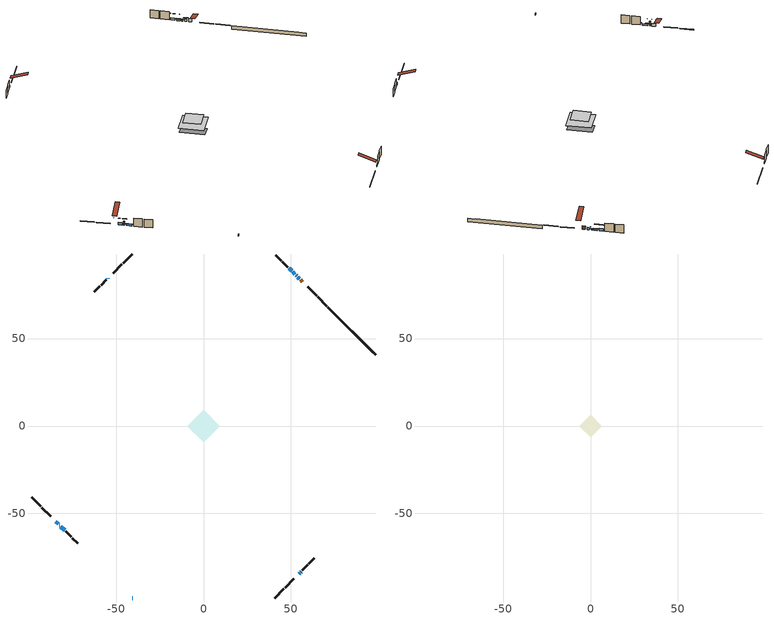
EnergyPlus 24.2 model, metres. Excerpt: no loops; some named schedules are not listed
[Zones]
conditioned space
 floor adiabatic (AdiabaticFloorConstruction): -9.16,0 0,9.16 9.16,0 0,-9.16 z2.74
 floor foundation (Slab1 construction): -6.79,2.5 -2.5,6.79 6.79,-2.5 2.5,-6.79 z-1.83
 wall outside (RimJoist1 construction): 40.73,-98.32 45.98,-93.07 / -98.32,-40.73 -93.07,-45.98 / -40.73,98.32 -45.98,93.07 / 70.51,68.54 65.26,73.79 z0.3:0.6
 wall outside (RimJoist2 construction): 46.64,-92.41 51.73,-87.32 / -92.41,-46.64 -87.32,-51.73 / -46.64,92.41 -51.73,87.32 / 64.6,74.45 59.51,79.54 z0.3:0.6
 wall outside (AdiabaticWallConstruction 1): 56.52,82.53 55.45,83.6 z0.3:2.33
 wall outside (AdiabaticWallConstruction): -40.73,-98.32 -40.34,-98.32 / -54.72,84.33 -54.81,84.24 / 54.72,-84.33 54.9,-84.15 / 55.56,-83.49 55.83,-83.22 z0.3:1.52; 54.8,84.26 53.93,85.12 / 50.35,88.7 48.91,90.14 z0.3:1.67; 53.28,85.77 52.95,86.1 z0.3:0.91; -84.33,-54.72 -83.04,-56.01 z0.3:1.82; -82.38,-56.67 -82.23,-56.82 z0.3:2.43; 52.3,86.75 51,88.05 z0.3:1.06; -81.58,-57.47 -79.42,-59.63 z0.3:1.22
 wall outside (Wall1 construction): 56.49,-82.57 59.59,-79.46 / -78.77,-60.28 -75.66,-63.39 / -55.47,83.58 -58.58,80.47 / 48.25,90.8 45.14,93.91 z0.3:5.18
 wall outside (Wall2 construction): 60.25,-78.8 63.36,-75.7 / -75,-64.05 -71.9,-67.15 / -59.23,79.82 -62.34,76.71 / 44.49,94.56 41.38,97.67 z0.3:5.18
 wall foundation (FoundationWall1 construction): 71.17,67.88,-1.83 71.17,67.88,0.3 95.61,43.44,0.3 95.61,43.44,0.18 98.32,40.73,0.18 98.32,40.73,-1.83
 window (WindowConstruction 8): -40.73,-98.32 -40.35,-98.32 z0.3:1.52
 window (WindowConstruction 4): 54.79,84.26 53.93,85.12 z0.3:1.67
 window (WindowConstruction 5): 53.28,85.77 52.95,86.1 z0.3:0.91
 window (WindowConstruction 6): -84.33,-54.72 -83.04,-56.01 z0.3:1.82
 window (WindowConstruction 7): -82.38,-56.67 -82.24,-56.82 z0.3:2.43
 window (WindowConstruction 9): -54.72,84.33 -54.81,84.24 z0.3:1.52
 window (WindowConstruction 10): 54.72,-84.33 54.9,-84.15 z0.3:1.52
 window (WindowConstruction): 52.3,86.76 51,88.05 z0.3:1.06
 window (WindowConstruction 1): 50.35,88.71 48.91,90.14 z0.3:1.67
 window (WindowConstruction 2): 55.56,-83.49 55.83,-83.22 z0.3:1.52
 window (WindowConstruction 3): -81.58,-57.47 -79.42,-59.63 z0.3:1.21
 door (Door): 56.52,82.53 55.45,83.6 z0.3:2.33
 ceiling adiabatic (AdiabaticFloorConstruction): 0,-9.16 9.16,0 0,9.16 -9.16,0 z2.74
attic - vented
 floor to conditioned space (Floor1 construction Reversed): -6.54,0 0,6.54 6.54,0 0,-6.54 z5.18
 roof outside (Roof1 construction): 54.06,-84.99,5.18 47.69,-78.61,8.18 46.01,-80.29,8.18 52.38,-86.67,5.18; -84.99,-54.06,5.18 -78.61,-47.69,8.18 -80.29,-46.01,8.18 -86.67,-52.38,5.18; -54.06,84.99,5.18 -47.69,78.61,8.18 -46.01,80.29,8.18 -52.38,86.67,5.18; 57.17,81.88,5.18 50.8,75.5,8.18 52.48,73.82,8.18 58.85,80.2,5.18
shading: 53.5,85.55 55.23,83.82 55.44,84.04 53.71,85.76 z2.28; 52.74,86.31 53.49,85.56 53.7,85.77 52.95,86.52 z1.21; -81.31,-57.74 -86.06,-52.99 -86.16,-53.1 -81.42,-57.85 z4.27; -82.02,-57.03 -82.59,-56.46 -83.02,-56.89 -82.45,-57.46 z2.73; 50.79,88.26 52.51,86.54 52.72,86.76 51,88.47 z1.36; 47.18,91.87 52.07,86.98 52.28,87.19 47.4,92.08 z4.11; -79.21,-59.84 -81.79,-57.26 -82,-57.47 -79.42,-60.05 z1.51
[Building]
Building 1: Terrain=Suburbs
[Site:Location]
Toronto City Centre_ON: Latitude {deg}=43.63; Longitude {deg}=-79.39; Time Zone {hr}=-5; Elevation {m}=77; Keep Site Location Information=Yes
[Site:GroundTemperature:Shallow]
5.01852, 3.26908, 3.12898, 3.95918, 7.29196, 10.6092, 13.4851, 15.3069, 15.4617, 13.9799, 11.1774, 7.9619
[Site:WaterMainsTemperature]
Calculation Method=Schedule; Temperature Schedule=mains temperature schedule
[Material] Roughness=Rough; Thermal Absorptance=0.9
Name | Thickness {m} | Conductivity {W/m-K} | Density {kg/m3} | Specific Heat {J/kg-K} | Solar Absorptance | Visible Absorptance
asphalt or fiberglass shingles | 0.00635 | 0.162714 | 1121.4 | 1465.45 | 0.4 | 0.4
ceiling loosefill ins | 0.169333 | 0.0480833 | 16.02 | 1046.75 | 0.7 | 0.7
ceiling stud and cavity | 0.1397 | 0.505323 | 65.682 | 1177.47 | 0.7 | 0.7
concrete 4.0 in. | 0.1016 | 1.803125 | 2242.8 | 837.4 | 0.7 | 0.7
concrete 8.0 in. | 0.2032 | 1.803125 | 2242.8 | 837.4 | 0.7 | 0.7
door material | 0.04445 | 0.053851 | 512.64 | 1214.23 | 0.7 | 0.7
exterior vertical ins | 0.0369022 | 0.029427 | 32.04 | 1214.23 | 0.7 | 0.7
floor covering | 0.0127 | 0.0433444 | 54.468 | 1339.84 | 0.6 | 0.6
floor rigid ins; wall rigid ins | 0.512978 | 0.029427 | 32.04 | 1214.23 | 0.7 | 0.7
floor stud and cavity | 0.1397 | 1.75129 | 37.0049 | 1207.88 | 0.7 | 0.7
furniture material conditioned space 1 | 0.1524 | 0.115458 | 640.8 | 1214.23 | 0.6 | 0.6
gypsum board | 0.0127 | 0.160291 | 801 | 837.4 | 0.6 | 0.6
gypsum board 1 | 0.0127 | 0.160291 | 801 | 837.4 | 0.7 | 0.7
osb sheathing 0.5 in. | 0.0127 | 0.115458 | 512.64 | 1214.23 | 0.7 | 0.7
osb sheathing 0.75 in. | 0.01905 | 0.115458 | 512.64 | 1214.23 | 0.7 | 0.7
osb sheathing 2.0 in. | 0.0508 | 0.115458 | 512.64 | 1214.23 | 0.7 | 0.7
rim joist stud and cavity | 0.0508 | 0.0451784 | 125.044 | 1163.47 | 0.6 | 0.6
rim joist stud and cavity 1 | 0.0508 | 0.0351153 | 125.044 | 1163.47 | 0.6 | 0.6
wall stud and cavity | 0.1397 | 0.0828166 | 139.0536 | 1170.24 | 0.7 | 0.7
wall stud and cavity 1 | 0.0889 | 0.380278 | 52.3479 | 1209.89 | 0.7 | 0.7
wall stud and cavity 2 | 0.0889 | 0.391764 | 83.0341 | 1211.67 | 0.7 | 0.7
wood siding | 0.0254 | 0.102417 | 544.68 | 1172.36 | 0.4 | 0.4
wood siding 1; wood siding 2; wood siding 3 | 0.0254 | 0.102417 | 544.68 | 1172.36 | 0.7 | 0.7
[WindowMaterial:SimpleGlazingSystem]
Name | U-Factor {W/m2-K} | Solar Heat Gain Coefficient
WindowMaterial | 2.52614 | 0.58
WindowMaterial 1 | 2.44779 | 0.62
WindowMaterial 2 | 2.58292 | 0.56
WindowMaterial 3 | 2.52898 | 0.58
WindowMaterial 4 | 2.66412 | 0.52
WindowMaterial 5 | 2.38476 | 0.65
WindowMaterial 6 | 2.91622 | 0.42
WindowMaterial 7 | 4.30847 | 0.65
WindowMaterial 8 | 5.87843 | 0.53
[Construction]
AdiabaticFloorConstruction: floor stud and cavity, floor rigid ins, osb sheathing 0.75 in., floor covering
AdiabaticWallConstruction: wood siding 2, wall rigid ins, wall stud and cavity 1, gypsum board
AdiabaticWallConstruction 1: wood siding 3, wall rigid ins, wall stud and cavity 1, gypsum board
Door: door material
Floor1 construction Reversed: gypsum board, ceiling stud and cavity, ceiling loosefill ins
FoundationWall1 construction: concrete 8.0 in., gypsum board 1
furniture construction conditioned space 1: furniture material conditioned space 1
PartitionWallConstruction: gypsum board, wall stud and cavity 2, gypsum board
RimJoist1 construction: wood siding 1, osb sheathing 2.0 in., rim joist stud and cavity
RimJoist2 construction: wood siding 1, osb sheathing 2.0 in., rim joist stud and cavity 1
Roof1 construction: asphalt or fiberglass shingles
Slab1 construction: concrete 4.0 in.
Wall1 construction; Wall2 construction: wood siding, osb sheathing 0.5 in., wall stud and cavity, gypsum board
WindowConstruction; WindowConstruction 3: WindowMaterial
WindowConstruction 1: WindowMaterial 1
WindowConstruction 10; WindowConstruction 9: WindowMaterial 8
WindowConstruction 2: WindowMaterial 2
WindowConstruction 4: WindowMaterial 3
WindowConstruction 5: WindowMaterial 4
WindowConstruction 6: WindowMaterial 5
WindowConstruction 7: WindowMaterial 6
WindowConstruction 8: WindowMaterial 7
[Zone] Multiplier=1; Part of Total Floor Area=Yes
Name | Volume {m3}
attic - vented | 41.7846
conditioned space | 578.7
[Space]
Name | Zone | Volume {m3}
attic - vented 1 | attic - vented | 41.7846
conditioned space 1 | conditioned space | 578.7
[ZoneInfiltration:EffectiveLeakageArea]
infil attic - vented 1: Zone or Space=attic - vented 1; Schedule=Always On Discrete; Effective Air Leakage Area {cm2}=3606.74; Stack Coefficient=0.000208955; Wind Coefficient=9.76666e-06
[ZoneMixing]
whole house fan mix: Zone or Space=attic - vented; Schedule=Always On Continuous; Design Flow Rate Calculation Method=Flow/Zone; Design Flow Rate {m3/s}=0; Source Zone or Space=conditioned space
[SurfaceProperty:ExposedFoundationPerimeter]
Slab1: Exposed Perimeter Calculation Method=TotalExposedPerimeter; Total Exposed Perimeter {m}=38.404
[InternalMass] Zone or ZoneList=conditioned space; Space or SpaceList=conditioned space 1
Name | Construction | Surface Area {m2}
furniture mass conditioned space 1 | furniture construction conditioned space 1 | 98.9198
partition wall mass | PartitionWallConstruction | 247.3
[Lights]
interior lighting: Zone or ZoneList or Space or SpaceList=conditioned space 1; Schedule=interior lighting schedule; Design Level Calculation Method=LightingLevel; Lighting Level {W}=343.2; Return Air Fraction=0; Fraction Radiant=0.6; Fraction Visible=0.2; Fraction Replaceable=1
[People]
occupants: Zone or ZoneList or Space or SpaceList=conditioned space 1; Number of People Schedule=occupants schedule; Number of People Calculation Method=People; Number of People=3; Fraction Radiant=0.314171; Sensible Heat Fraction=0.56303; Activity Level Schedule=occupants activity schedule; Carbon Dioxide Generation Rate {m3/s-W}=0; Enable ASHRAE 55 Comfort Warnings=No; Mean Radiant Temperature Calculation Type=EnclosureAveraged
[ElectricEquipment] Zone or ZoneList or Space or SpaceList=conditioned space 1; Design Level Calculation Method=EquipmentLevel
Name | Schedule | Design Level {W} | Fraction Latent | Fraction Radiant | Fraction Lost
clothes dryer | clothes dryer schedule | 140.772 | 0.015 | 0.081 | 0.85
clothes washer | clothes washer schedule | 32.1985 | 0.03 | 0.162 | 0.7
cooking range | cooking range schedule | 215.147 | 0.08 | 0.432 | 0.2
dishwasher | dishwasher schedule | 66.8632 | 0.3 | 0.18 | 0.4
fridge | fridge schedule | 72.9452 | 0 | 0.6 | 0
mech vent house fan | mech vent house fan schedule | 0.95 | 0 | 0 | 1
mech vent house fan cfis | mech vent house fan cfis schedule | 0 | 0 | 0 | 0
misc plug loads | misc plug loads schedule | 494.7 | 0.045 | 0.513 | 0.1
whole house fan | Always On Discrete | 0 | 0 | 0 | 1
[OtherEquipment] Zone or ZoneList or Space or SpaceList=conditioned space 1; Design Level Calculation Method=EquipmentLevel
Name | Fuel Type | Schedule | Design Level {W} | Fraction Latent | Fraction Radiant | Fraction Lost
clothes dryer 1 | Electricity | clothes dryer schedule | 0 | 0.015 | 0.081 | 0.85
cooking range 1 | Electricity | cooking range schedule | 0 | 0.08 | 0.432 | 0.2
general water use latent | None | general water use schedule | 62.594 | 1 | 0 | 0
general water use sensible | None | general water use schedule | -61.6891 | 0 | 0.6 | 0
mech vent house fan latent load | None | Always On Discrete | 0 | 1 | 0 | 0
mech vent house fan sensible load | None | Always On Discrete | 0 | 0 | 0 | 0
water heater energy adjustment1 | NaturalGas | Always On Discrete | 0.01 | 0 | 0 | 1
[ZoneInfiltration:DesignFlowRate] Zone or ZoneList or Space or SpaceList=conditioned space 1; Schedule=Always On Discrete; Design Flow Rate Calculation Method=Flow/Zone; Design Flow Rate {m3/s}=0
infil flow; natural vent flow; whole house fan flow
[AvailabilityManager:Scheduled]
central ac and furnace airloop Availability Manager: Schedule=Always On Discrete
[Foundation:Kiva]
Foundation Kiva 1: Initial Indoor Air Temperature {C}=18; Wall Height Above Grade {m}=0.300015; Wall Depth Below Slab {m}=0.2032; Custom Block Material Name 1=exterior vertical ins; Custom Block Depth 1 {m}=2.13; Custom Block X Position 1 {m}=0.2159; Custom Block Z Position 1 {m}=0
[Foundation:Kiva:Settings]
Soil Conductivity {W/m-K}=0.849921; Soil Density {kg/m3}=1842.3; Soil Specific Heat {J/kg-K}=418.7; Ground Solar Absorptivity=0.9; Ground Thermal Absorptivity=0.9; Ground Surface Roughness {m}=0.03; Far-Field Width {m}=40; Deep-Ground Boundary Condition=ZeroFlux; Deep-Ground Depth {m}=40; Minimum Cell Dimension {m}=0.2; Maximum Cell Growth Coefficient=3; Simulation Timestep=Timestep
[Exterior:Lights]
exterior lighting: Schedule=exterior lighting schedule; Design Level {W}=75.6
[EnergyManagementSystem:GlobalVariable]
central_ac_and_furnace_airloop_Fan_RTF
infil_program_Qfan
infil_program_Qinf
natural_vent_program_Qnv
natural_vent_program_Qwhf
[EnergyManagementSystem:Sensor]
Name | Output:Variable or Output:Meter Index Key | Output:Variable or Output:Meter
airflow_gain | infil flow | Infiltration Sensible Heat Gain Energy
airflow_gain_1 | natural vent flow | Infiltration Sensible Heat Gain Energy
airflow_gain_2 | whole house fan flow | Infiltration Sensible Heat Gain Energy
airflow_loss | infil flow | Infiltration Sensible Heat Loss Energy
airflow_loss_1 | natural vent flow | Infiltration Sensible Heat Loss Energy
airflow_loss_2 | whole house fan flow | Infiltration Sensible Heat Loss Energy
clg_load_cond |  | Cooling:EnergyTransfer:Zone:CONDITIONED SPACE
clg_sp_s; clg_sp_s_1 | cooling setpoint | Schedule Value
clothes_dryer_exhaust_0_sch_s | clothes dryer exhaust 0 schedule | Schedule Value
cool_season | cooling season schedule | Schedule Value
htg_load_cond |  | Heating:EnergyTransfer:Zone:CONDITIONED SPACE
htg_sp_s; htg_sp_s_1 | heating setpoint | Schedule Value
ig_ee_conv | clothes dryer | Electric Equipment Convective Heating Energy
ig_ee_conv_2 | cooking range | Electric Equipment Convective Heating Energy
ig_ee_conv_4 | fridge | Electric Equipment Convective Heating Energy
ig_ee_conv_5 | misc plug loads | Electric Equipment Convective Heating Energy
ig_ee_conv_6 | whole house fan | Electric Equipment Convective Heating Energy
ig_ee_rad | clothes dryer | Electric Equipment Radiant Heating Energy
ig_ee_rad_2 | cooking range | Electric Equipment Radiant Heating Energy
ig_ee_rad_4 | fridge | Electric Equipment Radiant Heating Energy
ig_ee_rad_5 | misc plug loads | Electric Equipment Radiant Heating Energy
ig_ee_rad_6 | whole house fan | Electric Equipment Radiant Heating Energy
ig_lgt_conv | interior lighting | Lights Convective Heating Energy
ig_lgt_rad | interior lighting | Lights Radiant Heating Energy
ig_lgt_vis | interior lighting | Lights Visible Radiation Heating Energy
ig_oe_conv | clothes dryer 1 | Other Equipment Convective Heating Energy
ig_oe_conv_1 | cooking range 1 | Other Equipment Convective Heating Energy
ig_oe_conv_2 | general water use latent | Other Equipment Convective Heating Energy
ig_oe_conv_3 | general water use sensible | Other Equipment Convective Heating Energy
ig_oe_conv_4 | water heater energy adjustment1 | Other Equipment Convective Heating Energy
ig_oe_rad | clothes dryer 1 | Other Equipment Radiant Heating Energy
ig_oe_rad_1 | cooking range 1 | Other Equipment Radiant Heating Energy
ig_oe_rad_2 | general water use latent | Other Equipment Radiant Heating Energy
ig_oe_rad_3 | general water use sensible | Other Equipment Radiant Heating Energy
ig_oe_rad_4 | water heater energy adjustment1 | Other Equipment Radiant Heating Energy
ig_ppl_conv | occupants | People Convective Heating Energy
ig_ppl_rad | occupants | People Radiant Heating Energy
im_conv | furniture mass conditioned space 1 | Surface Inside Face Convection Heat Gain Energy
im_conv_1 | partition wall mass | Surface Inside Face Convection Heat Gain Energy
im_ig | furniture mass conditioned space 1 | Surface Inside Face Internal Gains Radiation Heat Gain Energy
im_ig_1 | partition wall mass | Surface Inside Face Internal Gains Radiation Heat Gain Energy
im_lgt | furniture mass conditioned space 1 | Surface Inside Face Lights Radiation Heat Gain Energy
im_lgt_1 | partition wall mass | Surface Inside Face Lights Radiation Heat Gain Energy
im_sol | furniture mass conditioned space 1 | Surface Inside Face Solar Radiation Heat Gain Energy
im_sol_1 | partition wall mass | Surface Inside Face Solar Radiation Heat Gain Energy
im_surf | furniture mass conditioned space 1 | Surface Inside Face Net Surface Thermal Radiation Heat Gain Energy
im_surf_1 | partition wall mass | Surface Inside Face Net Surface Thermal Radiation Heat Gain Energy
mv_conv | mech vent house fan | Electric Equipment Convective Heating Energy
mv_conv_1 | mech vent house fan cfis | Electric Equipment Convective Heating Energy
mv_conv_2 | mech vent house fan latent load | Other Equipment Convective Heating Energy
mv_conv_3 | mech vent house fan sensible load | Other Equipment Convective Heating Energy
mv_rad | mech vent house fan | Electric Equipment Radiant Heating Energy
mv_rad_1 | mech vent house fan cfis | Electric Equipment Radiant Heating Energy
mv_rad_2 | mech vent house fan latent load | Other Equipment Radiant Heating Energy
mv_rad_3 | mech vent house fan sensible load | Other Equipment Radiant Heating Energy
natural_vent_s | natural vent schedule | Schedule Value
out_pb_s |  | Site Outdoor Air Barometric Pressure
out_wt_s |  | Site Outdoor Air Humidity Ratio
site_vw_s |  | Site Wind Speed
ss_back_out | Window1 | Surface Window Shortwave from Zone Back Out Window Heat Transfer Rate
ss_back_out_1 | Window11 | Surface Window Shortwave from Zone Back Out Window Heat Transfer Rate
ss_back_out_10 | Window7 | Surface Window Shortwave from Zone Back Out Window Heat Transfer Rate
ss_back_out_2 | Window13 | Surface Window Shortwave from Zone Back Out Window Heat Transfer Rate
ss_back_out_3 | Window14 | Surface Window Shortwave from Zone Back Out Window Heat Transfer Rate
ss_back_out_4 | Window15 | Surface Window Shortwave from Zone Back Out Window Heat Transfer Rate
ss_back_out_5 | Window16 | Surface Window Shortwave from Zone Back Out Window Heat Transfer Rate
ss_back_out_6 | Window17 | Surface Window Shortwave from Zone Back Out Window Heat Transfer Rate
ss_back_out_7 | Window2 | Surface Window Shortwave from Zone Back Out Window Heat Transfer Rate
ss_back_out_8 | Window4 | Surface Window Shortwave from Zone Back Out Window Heat Transfer Rate
ss_back_out_9 | Window6 | Surface Window Shortwave from Zone Back Out Window Heat Transfer Rate
ss_conv | Door1 | Surface Inside Face Convection Heat Gain Energy
ss_conv_1 | Window1 | Surface Inside Face Convection Heat Gain Energy
ss_conv_10 | Window6 | Surface Inside Face Convection Heat Gain Energy
ss_conv_11 | Window7 | Surface Inside Face Convection Heat Gain Energy
ss_conv_2 | Window11 | Surface Inside Face Convection Heat Gain Energy
ss_conv_3 | Window13 | Surface Inside Face Convection Heat Gain Energy
ss_conv_4 | Window14 | Surface Inside Face Convection Heat Gain Energy
ss_conv_5 | Window15 | Surface Inside Face Convection Heat Gain Energy
ss_conv_6 | Window16 | Surface Inside Face Convection Heat Gain Energy
ss_conv_7 | Window17 | Surface Inside Face Convection Heat Gain Energy
ss_conv_8 | Window2 | Surface Inside Face Convection Heat Gain Energy
ss_conv_9 | Window4 | Surface Inside Face Convection Heat Gain Energy
ss_ig | Door1 | Surface Inside Face Internal Gains Radiation Heat Gain Energy
ss_ig_1 | Window1 | Surface Inside Face Internal Gains Radiation Heat Gain Energy
ss_ig_10 | Window6 | Surface Inside Face Internal Gains Radiation Heat Gain Energy
ss_ig_11 | Window7 | Surface Inside Face Internal Gains Radiation Heat Gain Energy
ss_ig_2 | Window11 | Surface Inside Face Internal Gains Radiation Heat Gain Energy
ss_ig_3 | Window13 | Surface Inside Face Internal Gains Radiation Heat Gain Energy
ss_ig_4 | Window14 | Surface Inside Face Internal Gains Radiation Heat Gain Energy
ss_ig_5 | Window15 | Surface Inside Face Internal Gains Radiation Heat Gain Energy
ss_ig_6 | Window16 | Surface Inside Face Internal Gains Radiation Heat Gain Energy
ss_ig_7 | Window17 | Surface Inside Face Internal Gains Radiation Heat Gain Energy
ss_ig_8 | Window2 | Surface Inside Face Internal Gains Radiation Heat Gain Energy
ss_ig_9 | Window4 | Surface Inside Face Internal Gains Radiation Heat Gain Energy
ss_lgt | Door1 | Surface Inside Face Lights Radiation Heat Gain Energy
ss_sol | Door1 | Surface Inside Face Solar Radiation Heat Gain Energy
ss_surf | Door1 | Surface Inside Face Net Surface Thermal Radiation Heat Gain Energy
ss_surf_1 | Window1 | Surface Inside Face Net Surface Thermal Radiation Heat Gain Energy
ss_surf_10 | Window6 | Surface Inside Face Net Surface Thermal Radiation Heat Gain Energy
ss_surf_11 | Window7 | Surface Inside Face Net Surface Thermal Radiation Heat Gain Energy
ss_surf_2 | Window11 | Surface Inside Face Net Surface Thermal Radiation Heat Gain Energy
ss_surf_3 | Window13 | Surface Inside Face Net Surface Thermal Radiation Heat Gain Energy
ss_surf_4 | Window14 | Surface Inside Face Net Surface Thermal Radiation Heat Gain Energy
ss_surf_5 | Window15 | Surface Inside Face Net Surface Thermal Radiation Heat Gain Energy
ss_surf_6 | Window16 | Surface Inside Face Net Surface Thermal Radiation Heat Gain Energy
ss_surf_7 | Window17 | Surface Inside Face Net Surface Thermal Radiation Heat Gain Energy
ss_surf_8 | Window2 | Surface Inside Face Net Surface Thermal Radiation Heat Gain Energy
ss_surf_9 | Window4 | Surface Inside Face Net Surface Thermal Radiation Heat Gain Energy
ss_trans_in | Window1 | Surface Window Transmitted Solar Radiation Rate
ss_trans_in_1 | Window11 | Surface Window Transmitted Solar Radiation Rate
ss_trans_in_10 | Window7 | Surface Window Transmitted Solar Radiation Rate
ss_trans_in_2 | Window13 | Surface Window Transmitted Solar Radiation Rate
ss_trans_in_3 | Window14 | Surface Window Transmitted Solar Radiation Rate
ss_trans_in_4 | Window15 | Surface Window Transmitted Solar Radiation Rate
ss_trans_in_5 | Window16 | Surface Window Transmitted Solar Radiation Rate
ss_trans_in_6 | Window17 | Surface Window Transmitted Solar Radiation Rate
ss_trans_in_7 | Window2 | Surface Window Transmitted Solar Radiation Rate
ss_trans_in_8 | Window4 | Surface Window Transmitted Solar Radiation Rate
ss_trans_in_9 | Window6 | Surface Window Transmitted Solar Radiation Rate
ss_trans_out | Window1 | Surface Inside Face Initial Transmitted Diffuse Transmitted Out Window Solar Radiation Rate
ss_trans_out_1 | Window11 | Surface Inside Face Initial Transmitted Diffuse Transmitted Out Window Solar Radiation Rate
ss_trans_out_10 | Window7 | Surface Inside Face Initial Transmitted Diffuse Transmitted Out Window Solar Radiation Rate
ss_trans_out_2 | Window13 | Surface Inside Face Initial Transmitted Diffuse Transmitted Out Window Solar Radiation Rate
ss_trans_out_3 | Window14 | Surface Inside Face Initial Transmitted Diffuse Transmitted Out Window Solar Radiation Rate
ss_trans_out_4 | Window15 | Surface Inside Face Initial Transmitted Diffuse Transmitted Out Window Solar Radiation Rate
ss_trans_out_5 | Window16 | Surface Inside Face Initial Transmitted Diffuse Transmitted Out Window Solar Radiation Rate
ss_trans_out_6 | Window17 | Surface Inside Face Initial Transmitted Diffuse Transmitted Out Window Solar Radiation Rate
ss_trans_out_7 | Window2 | Surface Inside Face Initial Transmitted Diffuse Transmitted Out Window Solar Radiation Rate
ss_trans_out_8 | Window4 | Surface Inside Face Initial Transmitted Diffuse Transmitted Out Window Solar Radiation Rate
ss_trans_out_9 | Window6 | Surface Inside Face Initial Transmitted Diffuse Transmitted Out Window Solar Radiation Rate
s_conv | Floor1 | Surface Inside Face Convection Heat Gain Energy
s_conv_1 | FoundationWall1 | Surface Inside Face Convection Heat Gain Energy
s_conv_10 | RimJoist2:315 | Surface Inside Face Convection Heat Gain Energy
s_conv_11 | RimJoist2:45 | Surface Inside Face Convection Heat Gain Energy
s_conv_12 | Slab1 | Surface Inside Face Convection Heat Gain Energy
s_conv_13 | Wall1:135 | Surface Inside Face Convection Heat Gain Energy
s_conv_14 | Wall1:225 | Surface Inside Face Convection Heat Gain Energy
s_conv_15 | Wall1:315 | Surface Inside Face Convection Heat Gain Energy
s_conv_16 | Wall1:45 | Surface Inside Face Convection Heat Gain Energy
s_conv_17 | Wall2:135 | Surface Inside Face Convection Heat Gain Energy
s_conv_18 | Wall2:225 | Surface Inside Face Convection Heat Gain Energy
s_conv_19 | Wall2:315 | Surface Inside Face Convection Heat Gain Energy
s_conv_2 | inferred conditioned ceiling | Surface Inside Face Convection Heat Gain Energy
s_conv_20 | Wall2:45 | Surface Inside Face Convection Heat Gain Energy
s_conv_3 | inferred conditioned floor | Surface Inside Face Convection Heat Gain Energy
s_conv_4 | RimJoist1:135 | Surface Inside Face Convection Heat Gain Energy
s_conv_5 | RimJoist1:225 | Surface Inside Face Convection Heat Gain Energy
s_conv_6 | RimJoist1:315 | Surface Inside Face Convection Heat Gain Energy
s_conv_7 | RimJoist1:45 | Surface Inside Face Convection Heat Gain Energy
s_conv_8 | RimJoist2:135 | Surface Inside Face Convection Heat Gain Energy
s_conv_9 | RimJoist2:225 | Surface Inside Face Convection Heat Gain Energy
s_ig | Floor1 | Surface Inside Face Internal Gains Radiation Heat Gain Energy
s_ig_1 | FoundationWall1 | Surface Inside Face Internal Gains Radiation Heat Gain Energy
s_ig_10 | RimJoist2:315 | Surface Inside Face Internal Gains Radiation Heat Gain Energy
s_ig_11 | RimJoist2:45 | Surface Inside Face Internal Gains Radiation Heat Gain Energy
s_ig_12 | Slab1 | Surface Inside Face Internal Gains Radiation Heat Gain Energy
s_ig_13 | Wall1:135 | Surface Inside Face Internal Gains Radiation Heat Gain Energy
s_ig_14 | Wall1:225 | Surface Inside Face Internal Gains Radiation Heat Gain Energy
s_ig_15 | Wall1:315 | Surface Inside Face Internal Gains Radiation Heat Gain Energy
s_ig_16 | Wall1:45 | Surface Inside Face Internal Gains Radiation Heat Gain Energy
s_ig_17 | Wall2:135 | Surface Inside Face Internal Gains Radiation Heat Gain Energy
s_ig_18 | Wall2:225 | Surface Inside Face Internal Gains Radiation Heat Gain Energy
s_ig_19 | Wall2:315 | Surface Inside Face Internal Gains Radiation Heat Gain Energy
s_ig_2 | inferred conditioned ceiling | Surface Inside Face Internal Gains Radiation Heat Gain Energy
